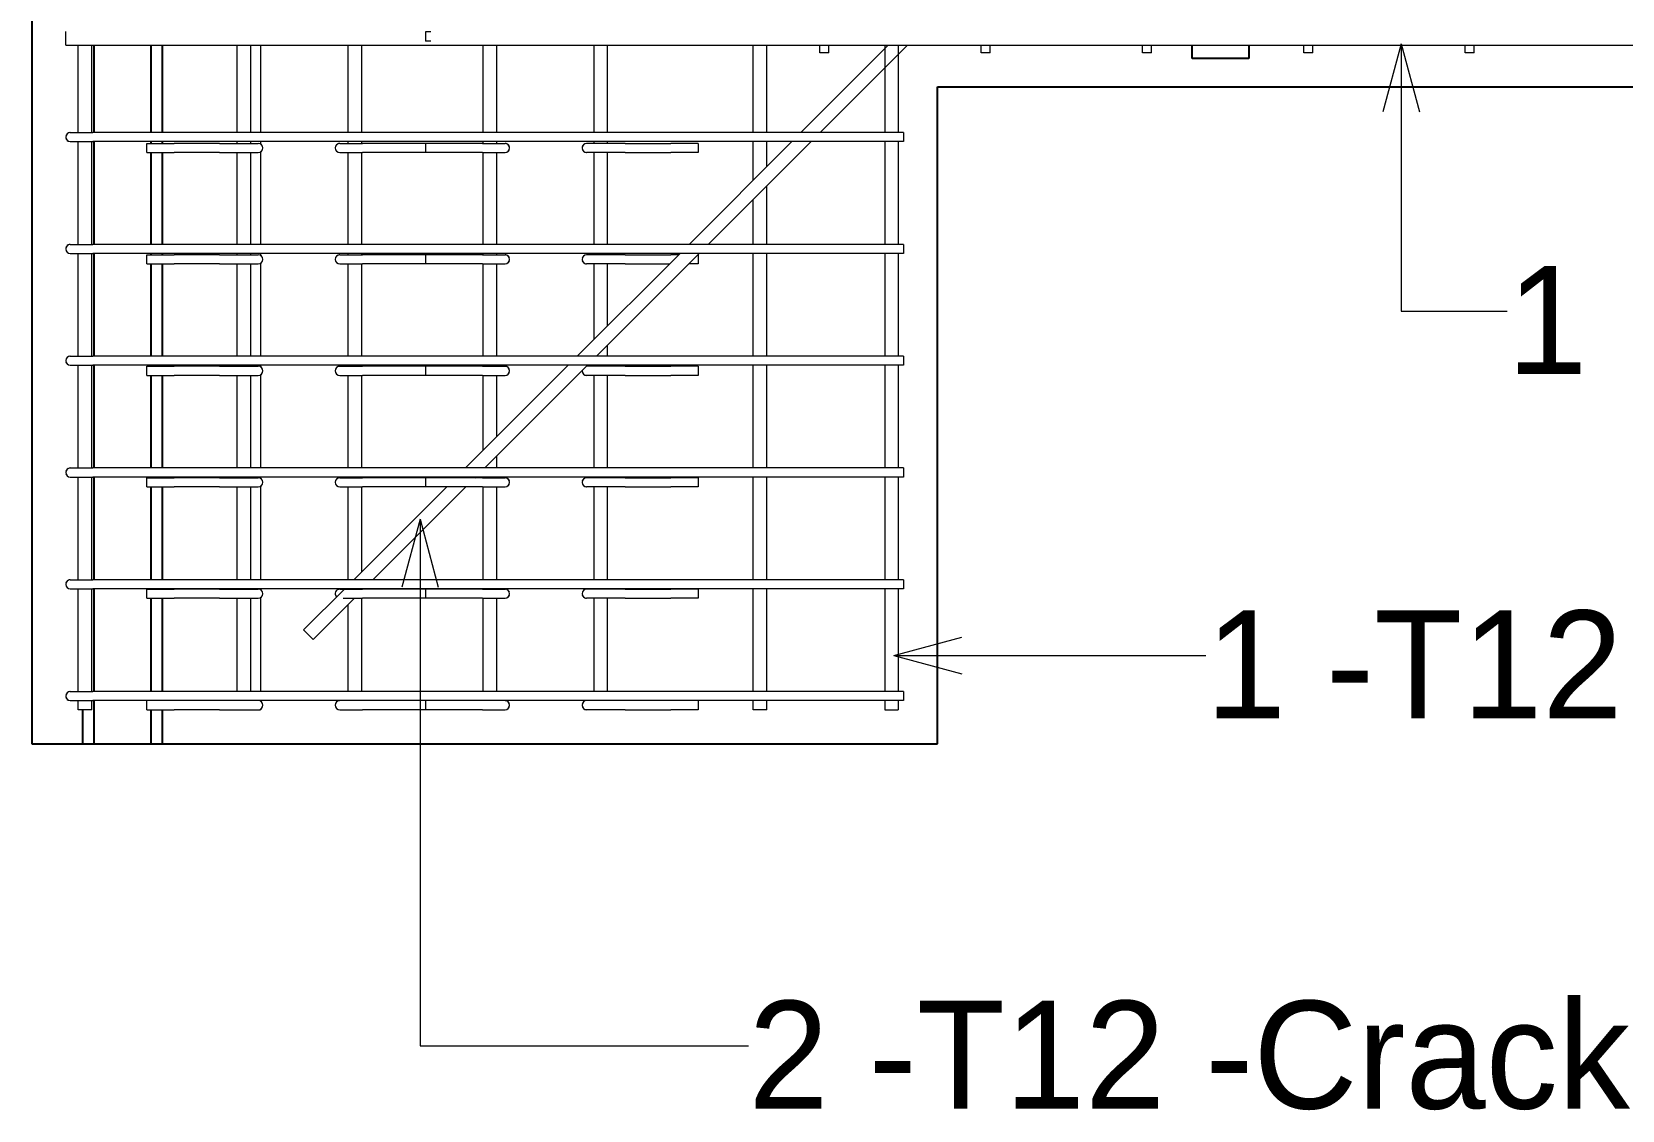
# Model space of a CAD drawing. Header units: millimetres. Extents: x -31655 to -5862, y 2843 to 78926.
# Drawn here: x -30450 to -29046, y 2946 to 3898 of the extents above; entities that cross this region are included whole.
import ezdxf

# ---------------------------------------------------------------- set-up
doc = ezdxf.new("R2010")
doc.units = ezdxf.units.MM
for name, color, linetype, lineweight in [('A-WALL', 113, 'Continuous', 25), ('S-RBAR', 171, 'Continuous', 18), ('S-RBAR-IDEN', 171, 'Continuous', 9)]:
    doc.layers.add(name, color=color, linetype=linetype, lineweight=lineweight)
doc.styles.add('Nirmala UI', font='Nirmala.ttf', dxfattribs={"height": 95.25})

msp = doc.modelspace()

# ---------------------------------------------------------------- linework, layer by layer
at = {"layer": 'A-WALL'}
for p, q in [((-30450.39395, 6199.75), (-30450.39395, 3269.75)), ((-30395.39395, 3809.36236), (-30395.39395, 3886.5)), ((-30345.39395, 3886.5), (-30345.39395, 3809.36236)), ((-30335.39395, 3886.5), (-30335.39395, 3809.36236)), ((-29425.39395, 3874.75), (-29425.39395, 3886.5)), ((-29375.39395, 3886.5), (-29375.39395, 3874.75)), ((-29375.39395, 3874.75), (-29425.39395, 3874.75)), ((-29650.39395, 3269.75), (-29650.39395, 3849.75)), ((-29650.39395, 3849.75), (-27250.39395, 3849.75)), ((-30395.39395, 3710.63989), (-30395.39395, 3801.36236)), ((-30345.39395, 3801.36236), (-30345.39395, 3799.79741)), ((-30335.39395, 3801.36236), (-30335.39395, 3799.79741)), ((-30345.39395, 3791.79741), (-30345.39395, 3710.63989)), ((-30335.39395, 3791.79741), (-30335.39395, 3710.63989)), ((-30395.39395, 3611.91742), (-30395.39395, 3702.63989)), ((-30345.39395, 3702.63989), (-30345.39395, 3701.38793)), ((-30335.39395, 3702.63989), (-30335.39395, 3701.38793)), ((-30345.39395, 3693.38793), (-30345.39395, 3611.91742)), ((-30335.39395, 3693.38793), (-30335.39395, 3611.91742)), ((-30395.39395, 3513.19494), (-30395.39395, 3603.91742)), ((-30345.39395, 3603.91742), (-30345.39395, 3602.97845)), ((-30335.39395, 3603.91742), (-30335.39395, 3602.97845)), ((-30345.39395, 3594.97845), (-30345.39395, 3513.19494)), ((-30335.39395, 3594.97845), (-30335.39395, 3513.19494)), ((-30395.39395, 3414.47247), (-30395.39395, 3505.19494)), ((-30345.39395, 3505.19494), (-30345.39395, 3504.56897)), ((-30335.39395, 3505.19494), (-30335.39395, 3504.56897)), ((-30345.39395, 3496.56897), (-30345.39395, 3414.47247)), ((-30335.39395, 3496.56897), (-30335.39395, 3414.47247)), ((-30395.39395, 3315.75), (-30395.39395, 3406.47247)), ((-30345.39395, 3398.15948), (-30345.39395, 3315.75)), ((-30335.39395, 3398.15948), (-30335.39395, 3315.75)), ((-30395.39395, 3269.75), (-30395.39395, 3307.75)), ((-30405.39395, 3269.75), (-30405.39395, 3299.75)), ((-30345.39395, 3299.75), (-30345.39395, 3269.75)), ((-30335.39395, 3299.75), (-30335.39395, 3269.75)), ((-30450.39395, 3269.75), (-29650.39395, 3269.75))]:
    msp.add_line(p, q, dxfattribs=at)
at = {"layer": 'S-RBAR'}
for p, q in [((-30420.39395, 3886.5), (-30420.39395, 3898.5)), ((-30098.10968, 3898.2069), (-30102.59853, 3898.2069)), ((-30102.59853, 3898.2069), (-30102.59853, 3890.2069)), ((-30420.39395, 3886.5), (-26480.39395, 3886.5)), ((-30409.46501, 3809.36236), (-30409.46501, 3886.5)), ((-30397.46501, 3809.36236), (-30397.46501, 3886.5)), ((-30268.98659, 3809.36236), (-30268.98659, 3886.5)), ((-30256.98659, 3809.36236), (-30256.98659, 3886.5)), ((-30248.32518, 3886.5), (-30248.32518, 3809.36236)), ((-30171.00816, 3809.36236), (-30171.00816, 3886.5)), ((-30159.00816, 3809.36236), (-30159.00816, 3886.5)), ((-30098.10968, 3890.2069), (-30102.59853, 3890.2069)), ((-30051.77973, 3809.36236), (-30051.77973, 3886.5)), ((-30039.77973, 3809.36236), (-30039.77973, 3886.5)), ((-29953.80131, 3809.36236), (-29953.80131, 3886.5)), ((-29941.80131, 3809.36236), (-29941.80131, 3886.5)), ((-29813.32288, 3809.36236), (-29813.32288, 3886.5)), ((-29801.32288, 3809.36236), (-29801.32288, 3886.5)), ((-29771.16092, 3809.36236), (-29694.02327, 3886.5)), ((-29754.39395, 3879.75), (-29754.39395, 3886.5)), ((-29746.39395, 3879.75), (-29754.39395, 3879.75)), ((-29754.19035, 3809.36236), (-29677.05271, 3886.5)), ((-29746.39395, 3879.75), (-29746.39395, 3886.5)), ((-29697.07288, 3886.5), (-29697.07288, 3809.36236)), ((-29685.07288, 3886.5), (-29685.07288, 3809.36236)), ((-29611.91924, 3879.75), (-29611.91924, 3886.5)), ((-29603.91924, 3879.75), (-29611.91924, 3879.75)), ((-29603.91924, 3879.75), (-29603.91924, 3886.5)), ((-29469.44453, 3879.75), (-29469.44453, 3886.5)), ((-29461.44453, 3879.75), (-29469.44453, 3879.75)), ((-29461.44453, 3879.75), (-29461.44453, 3886.5)), ((-29326.96982, 3879.75), (-29326.96982, 3886.5)), ((-29318.96982, 3879.75), (-29326.96982, 3879.75)), ((-29318.96982, 3879.75), (-29318.96982, 3886.5)), ((-29184.49511, 3879.75), (-29184.49511, 3886.5)), ((-29176.49511, 3879.75), (-29184.49511, 3879.75)), ((-29176.49511, 3879.75), (-29176.49511, 3886.5)), ((-30416.39395, 3809.36236), (-30396.39395, 3809.36236)), ((-29680.39395, 3809.36236), (-30396.39395, 3809.36236)), ((-29680.39395, 3809.36236), (-29680.39395, 3801.36236)), ((-30416.39395, 3801.36236), (-30396.39395, 3801.36236)), ((-30409.46501, 3710.63989), (-30409.46501, 3801.36236)), ((-30397.46501, 3710.63989), (-30397.46501, 3801.36236)), ((-29680.39395, 3801.36236), (-30396.39395, 3801.36236)), ((-30348.8828, 3799.79741), (-30324.67822, 3799.79741)), ((-30348.8828, 3791.79741), (-30348.8828, 3799.79741)), ((-30284.53608, 3799.79741), (-30324.67822, 3799.79741)), ((-30284.53608, 3799.79741), (-30250.39395, 3799.79741)), ((-30268.98659, 3799.79741), (-30268.98659, 3801.36236)), ((-30256.98659, 3799.79741), (-30256.98659, 3801.36236)), ((-30248.32518, 3801.36236), (-30248.32518, 3799.17189)), ((-30178.39395, 3799.79741), (-30158.39395, 3799.79741)), ((-30171.00816, 3799.79741), (-30171.00816, 3801.36236)), ((-30159.00816, 3799.79741), (-30159.00816, 3801.36236)), ((-30102.59853, 3799.79741), (-30158.39395, 3799.79741)), ((-30096.10968, 3799.79741), (-30102.59853, 3799.79741)), ((-30102.59853, 3799.79741), (-30102.59853, 3791.79741)), ((-30052.35921, 3799.79741), (-30096.10968, 3799.79741)), ((-30052.35921, 3799.79741), (-30032.35921, 3799.79741)), ((-30051.77973, 3799.79741), (-30051.77973, 3801.36236)), ((-30039.77973, 3799.79741), (-30039.77973, 3801.36236)), ((-29926.25181, 3799.79741), (-29960.39395, 3799.79741)), ((-29953.80131, 3799.79741), (-29953.80131, 3801.36236)), ((-29941.80131, 3799.79741), (-29941.80131, 3801.36236)), ((-29926.25181, 3799.79741), (-29886.10968, 3799.79741)), ((-29861.90509, 3799.79741), (-29886.10968, 3799.79741)), ((-29869.88339, 3710.63989), (-29779.16092, 3801.36236)), ((-29861.90509, 3799.79741), (-29861.90509, 3791.79741)), ((-29852.91282, 3710.63989), (-29762.19035, 3801.36236)), ((-29813.32288, 3767.20039), (-29813.32288, 3801.36236)), ((-29801.32288, 3779.20039), (-29801.32288, 3801.36236)), ((-29697.07288, 3801.36236), (-29697.07288, 3710.63989)), ((-29685.07288, 3801.36236), (-29685.07288, 3710.63989)), ((-30348.8828, 3791.79741), (-30324.67822, 3791.79741)), ((-30284.53608, 3791.79741), (-30324.67822, 3791.79741)), ((-30284.53608, 3791.79741), (-30250.39395, 3791.79741)), ((-30268.98659, 3710.63989), (-30268.98659, 3791.79741)), ((-30256.98659, 3710.63989), (-30256.98659, 3791.79741)), ((-30248.32518, 3792.42293), (-30248.32518, 3710.63989)), ((-30178.39395, 3791.79741), (-30158.39395, 3791.79741)), ((-30171.00816, 3710.63989), (-30171.00816, 3791.79741)), ((-30159.00816, 3710.63989), (-30159.00816, 3791.79741)), ((-30102.59853, 3791.79741), (-30158.39395, 3791.79741)), ((-30096.10968, 3791.79741), (-30102.59853, 3791.79741)), ((-30052.35921, 3791.79741), (-30096.10968, 3791.79741)), ((-30052.35921, 3791.79741), (-30032.35921, 3791.79741)), ((-30051.77973, 3710.63989), (-30051.77973, 3791.79741)), ((-30039.77973, 3710.63989), (-30039.77973, 3791.79741)), ((-29926.25181, 3791.79741), (-29960.39395, 3791.79741)), ((-29953.80131, 3710.63989), (-29953.80131, 3791.79741)), ((-29941.80131, 3710.63989), (-29941.80131, 3791.79741)), ((-29926.25181, 3791.79741), (-29886.10968, 3791.79741)), ((-29861.90509, 3791.79741), (-29886.10968, 3791.79741)), ((-29801.32288, 3710.63989), (-29801.32288, 3762.22983)), ((-29813.32288, 3710.63989), (-29813.32288, 3750.22983)), ((-30416.39395, 3710.63989), (-30396.39395, 3710.63989)), ((-29680.39395, 3710.63989), (-30396.39395, 3710.63989)), ((-29680.39395, 3710.63989), (-29680.39395, 3702.63989)), ((-30416.39395, 3702.63989), (-30396.39395, 3702.63989)), ((-30409.46501, 3611.91742), (-30409.46501, 3702.63989)), ((-30397.46501, 3611.91742), (-30397.46501, 3702.63989)), ((-29680.39395, 3702.63989), (-30396.39395, 3702.63989)), ((-30348.8828, 3701.38793), (-30324.67822, 3701.38793)), ((-30348.8828, 3693.38793), (-30348.8828, 3701.38793)), ((-30284.53608, 3701.38793), (-30324.67822, 3701.38793)), ((-30284.53608, 3701.38793), (-30250.39395, 3701.38793)), ((-30268.98659, 3701.38793), (-30268.98659, 3702.63989)), ((-30256.98659, 3701.38793), (-30256.98659, 3702.63989)), ((-30248.32518, 3702.63989), (-30248.32518, 3700.76241)), ((-30178.39395, 3701.38793), (-30158.39395, 3701.38793)), ((-30171.00816, 3701.38793), (-30171.00816, 3702.63989)), ((-30159.00816, 3701.38793), (-30159.00816, 3702.63989)), ((-30102.59853, 3701.38793), (-30158.39395, 3701.38793)), ((-30096.10968, 3701.38793), (-30102.59853, 3701.38793)), ((-30102.59853, 3701.38793), (-30102.59853, 3693.38793)), ((-30052.35921, 3701.38793), (-30096.10968, 3701.38793)), ((-30052.35921, 3701.38793), (-30032.35921, 3701.38793)), ((-30051.77973, 3701.38793), (-30051.77973, 3702.63989)), ((-30039.77973, 3701.38793), (-30039.77973, 3702.63989)), ((-29968.60586, 3611.91742), (-29877.88339, 3702.63989)), ((-29926.25181, 3701.38793), (-29960.39395, 3701.38793)), ((-29953.80131, 3701.38793), (-29953.80131, 3702.63989)), ((-29951.6353, 3611.91742), (-29860.91282, 3702.63989)), ((-29941.80131, 3701.38793), (-29941.80131, 3702.63989)), ((-29926.25181, 3701.38793), (-29886.10968, 3701.38793)), ((-29879.14124, 3701.38793), (-29886.10968, 3701.38793)), ((-29861.90509, 3701.38793), (-29861.90509, 3693.38793)), ((-29813.32288, 3611.91742), (-29813.32288, 3702.63989)), ((-29801.32288, 3611.91742), (-29801.32288, 3702.63989)), ((-29697.07288, 3702.63989), (-29697.07288, 3611.91742)), ((-29685.07288, 3702.63989), (-29685.07288, 3611.91742)), ((-30348.8828, 3693.38793), (-30324.67822, 3693.38793)), ((-30284.53608, 3693.38793), (-30324.67822, 3693.38793)), ((-30284.53608, 3693.38793), (-30250.39395, 3693.38793)), ((-30268.98659, 3611.91742), (-30268.98659, 3693.38793)), ((-30256.98659, 3611.91742), (-30256.98659, 3693.38793)), ((-30248.32518, 3694.01345), (-30248.32518, 3611.91742)), ((-30178.39395, 3693.38793), (-30158.39395, 3693.38793)), ((-30171.00816, 3611.91742), (-30171.00816, 3693.38793)), ((-30159.00816, 3611.91742), (-30159.00816, 3693.38793)), ((-30102.59853, 3693.38793), (-30158.39395, 3693.38793)), ((-30096.10968, 3693.38793), (-30102.59853, 3693.38793)), ((-30052.35921, 3693.38793), (-30096.10968, 3693.38793)), ((-30052.35921, 3693.38793), (-30032.35921, 3693.38793)), ((-30051.77973, 3611.91742), (-30051.77973, 3693.38793)), ((-30039.77973, 3611.91742), (-30039.77973, 3693.38793)), ((-29926.25181, 3693.38793), (-29960.39395, 3693.38793)), ((-29953.80131, 3626.72197), (-29953.80131, 3693.38793)), ((-29941.80131, 3638.72197), (-29941.80131, 3693.38793)), ((-29926.25181, 3693.38793), (-29887.13534, 3693.38793)), ((-29861.90509, 3693.38793), (-29870.16478, 3693.38793)), ((-30416.39395, 3611.91742), (-30396.39395, 3611.91742)), ((-29680.39395, 3611.91742), (-30396.39395, 3611.91742)), ((-29941.80131, 3611.91742), (-29941.80131, 3621.7514)), ((-29680.39395, 3611.91742), (-29680.39395, 3603.91742)), ((-30416.39395, 3603.91742), (-30396.39395, 3603.91742)), ((-30409.46501, 3513.19494), (-30409.46501, 3603.91742)), ((-30397.46501, 3513.19494), (-30397.46501, 3603.91742)), ((-29680.39395, 3603.91742), (-30396.39395, 3603.91742)), ((-30348.8828, 3602.97845), (-30324.67822, 3602.97845)), ((-30348.8828, 3594.97845), (-30348.8828, 3602.97845)), ((-30284.53608, 3602.97845), (-30324.67822, 3602.97845)), ((-30284.53608, 3602.97845), (-30250.39395, 3602.97845)), ((-30268.98659, 3602.97845), (-30268.98659, 3603.91742)), ((-30256.98659, 3602.97845), (-30256.98659, 3603.91742)), ((-30248.32518, 3603.91742), (-30248.32518, 3602.35293)), ((-30178.39395, 3602.97845), (-30158.39395, 3602.97845)), ((-30171.00816, 3602.97845), (-30171.00816, 3603.91742)), ((-30159.00816, 3602.97845), (-30159.00816, 3603.91742)), ((-30102.59853, 3602.97845), (-30158.39395, 3602.97845)), ((-30096.10968, 3602.97845), (-30102.59853, 3602.97845)), ((-30102.59853, 3602.97845), (-30102.59853, 3594.97845)), ((-30052.35921, 3602.97845), (-30096.10968, 3602.97845)), ((-30067.32833, 3513.19494), (-29976.60586, 3603.91742)), ((-30052.35921, 3602.97845), (-30032.35921, 3602.97845)), ((-30051.77973, 3602.97845), (-30051.77973, 3603.91742)), ((-30050.35777, 3513.19494), (-29959.6353, 3603.91742)), ((-30039.77973, 3602.97845), (-30039.77973, 3603.91742)), ((-29926.25181, 3602.97845), (-29960.39395, 3602.97845)), ((-29953.80131, 3602.97845), (-29953.80131, 3603.91742)), ((-29941.80131, 3602.97845), (-29941.80131, 3603.91742)), ((-29926.25181, 3602.97845), (-29886.10968, 3602.97845)), ((-29861.90509, 3602.97845), (-29886.10968, 3602.97845)), ((-29861.90509, 3602.97845), (-29861.90509, 3594.97845)), ((-29813.32288, 3513.19494), (-29813.32288, 3603.91742)), ((-29801.32288, 3513.19494), (-29801.32288, 3603.91742)), ((-29697.07288, 3603.91742), (-29697.07288, 3513.19494)), ((-29685.07288, 3603.91742), (-29685.07288, 3513.19494)), ((-30348.8828, 3594.97845), (-30324.67822, 3594.97845)), ((-30284.53608, 3594.97845), (-30324.67822, 3594.97845)), ((-30284.53608, 3594.97845), (-30250.39395, 3594.97845)), ((-30268.98659, 3513.19494), (-30268.98659, 3594.97845)), ((-30256.98659, 3513.19494), (-30256.98659, 3594.97845)), ((-30248.32518, 3595.60397), (-30248.32518, 3513.19494)), ((-30178.39395, 3594.97845), (-30158.39395, 3594.97845)), ((-30171.00816, 3513.19494), (-30171.00816, 3594.97845)), ((-30159.00816, 3513.19494), (-30159.00816, 3594.97845)), ((-30102.59853, 3594.97845), (-30158.39395, 3594.97845)), ((-30096.10968, 3594.97845), (-30102.59853, 3594.97845)), ((-30052.35921, 3594.97845), (-30096.10968, 3594.97845)), ((-30052.35921, 3594.97845), (-30032.35921, 3594.97845)), ((-30051.77973, 3528.74354), (-30051.77973, 3594.97845)), ((-30039.77973, 3540.74354), (-30039.77973, 3594.97845)), ((-29926.25181, 3594.97845), (-29960.39395, 3594.97845)), ((-29953.80131, 3513.19494), (-29953.80131, 3594.97845)), ((-29941.80131, 3513.19494), (-29941.80131, 3594.97845)), ((-29926.25181, 3594.97845), (-29886.10968, 3594.97845)), ((-29861.90509, 3594.97845), (-29886.10968, 3594.97845)), ((-30416.39395, 3513.19494), (-30396.39395, 3513.19494)), ((-29680.39395, 3513.19494), (-30396.39395, 3513.19494)), ((-30039.77973, 3513.19494), (-30039.77973, 3523.77298)), ((-29680.39395, 3513.19494), (-29680.39395, 3505.19494)), ((-30416.39395, 3505.19494), (-30396.39395, 3505.19494)), ((-30409.46501, 3414.47247), (-30409.46501, 3505.19494)), ((-30397.46501, 3414.47247), (-30397.46501, 3505.19494)), ((-29680.39395, 3505.19494), (-30396.39395, 3505.19494)), ((-30348.8828, 3504.56897), (-30324.67822, 3504.56897)), ((-30348.8828, 3496.56897), (-30348.8828, 3504.56897)), ((-30284.53608, 3504.56897), (-30324.67822, 3504.56897)), ((-30284.53608, 3504.56897), (-30250.39395, 3504.56897)), ((-30268.98659, 3504.56897), (-30268.98659, 3505.19494)), ((-30256.98659, 3504.56897), (-30256.98659, 3505.19494)), ((-30248.32518, 3505.19494), (-30248.32518, 3503.94345)), ((-30178.39395, 3504.56897), (-30158.39395, 3504.56897)), ((-30171.00816, 3504.56897), (-30171.00816, 3505.19494)), ((-30159.00816, 3504.56897), (-30159.00816, 3505.19494)), ((-30102.59853, 3504.56897), (-30158.39395, 3504.56897)), ((-30096.10968, 3504.56897), (-30102.59853, 3504.56897)), ((-30102.59853, 3504.56897), (-30102.59853, 3496.56897)), ((-30052.35921, 3504.56897), (-30096.10968, 3504.56897)), ((-30075.95431, 3504.56897), (-30075.32833, 3505.19494)), ((-30058.98375, 3504.56897), (-30058.35777, 3505.19494)), ((-30052.35921, 3504.56897), (-30032.35921, 3504.56897)), ((-30051.77973, 3504.56897), (-30051.77973, 3505.19494)), ((-30039.77973, 3504.56897), (-30039.77973, 3505.19494)), ((-29926.25181, 3504.56897), (-29960.39395, 3504.56897)), ((-29953.80131, 3504.56897), (-29953.80131, 3505.19494)), ((-29941.80131, 3504.56897), (-29941.80131, 3505.19494)), ((-29926.25181, 3504.56897), (-29886.10968, 3504.56897)), ((-29861.90509, 3504.56897), (-29886.10968, 3504.56897)), ((-29861.90509, 3504.56897), (-29861.90509, 3496.56897)), ((-29813.32288, 3414.47247), (-29813.32288, 3505.19494)), ((-29801.32288, 3414.47247), (-29801.32288, 3505.19494)), ((-29697.07288, 3505.19494), (-29697.07288, 3414.47247)), ((-29685.07288, 3505.19494), (-29685.07288, 3414.47247)), ((-30348.8828, 3496.56897), (-30324.67822, 3496.56897)), ((-30284.53608, 3496.56897), (-30324.67822, 3496.56897)), ((-30284.53608, 3496.56897), (-30250.39395, 3496.56897)), ((-30268.98659, 3414.47247), (-30268.98659, 3496.56897)), ((-30256.98659, 3414.47247), (-30256.98659, 3496.56897)), ((-30248.32518, 3497.19449), (-30248.32518, 3414.47247)), ((-30178.39395, 3496.56897), (-30158.39395, 3496.56897)), ((-30171.00816, 3414.47247), (-30171.00816, 3496.56897)), ((-30166.0508, 3414.47247), (-30083.95431, 3496.56897)), ((-30159.00816, 3421.51511), (-30159.00816, 3496.56897)), ((-30102.59853, 3496.56897), (-30158.39395, 3496.56897)), ((-30149.08024, 3414.47247), (-30066.98375, 3496.56897)), ((-30096.10968, 3496.56897), (-30102.59853, 3496.56897)), ((-30052.35921, 3496.56897), (-30096.10968, 3496.56897)), ((-30052.35921, 3496.56897), (-30032.35921, 3496.56897)), ((-30051.77973, 3414.47247), (-30051.77973, 3496.56897)), ((-30039.77973, 3414.47247), (-30039.77973, 3496.56897)), ((-29926.25181, 3496.56897), (-29960.39395, 3496.56897)), ((-29953.80131, 3414.47247), (-29953.80131, 3496.56897)), ((-29941.80131, 3414.47247), (-29941.80131, 3496.56897)), ((-29926.25181, 3496.56897), (-29886.10968, 3496.56897)), ((-29861.90509, 3496.56897), (-29886.10968, 3496.56897)), ((-30416.39395, 3414.47247), (-30396.39395, 3414.47247)), ((-29680.39395, 3414.47247), (-30396.39395, 3414.47247)), ((-29680.39395, 3414.47247), (-29680.39395, 3406.47247)), ((-30416.39395, 3406.47247), (-30396.39395, 3406.47247)), ((-30409.46501, 3315.75), (-30409.46501, 3406.47247)), ((-30397.46501, 3315.75), (-30397.46501, 3406.47247)), ((-29680.39395, 3406.47247), (-30396.39395, 3406.47247)), ((-30348.8828, 3406.15948), (-30324.67822, 3406.15948)), ((-30348.8828, 3398.15948), (-30348.8828, 3406.15948)), ((-30284.53608, 3406.15948), (-30324.67822, 3406.15948)), ((-30284.53608, 3406.15948), (-30250.39395, 3406.15948)), ((-30248.32518, 3406.47247), (-30248.32518, 3405.53396)), ((-30210.33765, 3370.18562), (-30174.0508, 3406.47247)), ((-30178.39395, 3406.15948), (-30175.54456, 3406.15948)), ((-30175.38816, 3406.15948), (-30158.39395, 3406.15948)), ((-30102.59853, 3406.15948), (-30158.39395, 3406.15948)), ((-30096.10968, 3406.15948), (-30102.59853, 3406.15948)), ((-30102.59853, 3406.15948), (-30102.59853, 3398.15948)), ((-30052.35921, 3406.15948), (-30096.10968, 3406.15948)), ((-30052.35921, 3406.15948), (-30032.35921, 3406.15948)), ((-29926.25181, 3406.15948), (-29960.39395, 3406.15948)), ((-29926.25181, 3406.15948), (-29886.10968, 3406.15948)), ((-29861.90509, 3406.15948), (-29886.10968, 3406.15948)), ((-29861.90509, 3406.15948), (-29861.90509, 3398.15948)), ((-29813.32288, 3315.75), (-29813.32288, 3406.47247)), ((-29801.32288, 3315.75), (-29801.32288, 3406.47247)), ((-29697.07288, 3406.47247), (-29697.07288, 3315.75)), ((-29685.07288, 3406.47247), (-29685.07288, 3315.75)), ((-30348.8828, 3398.15948), (-30324.67822, 3398.15948)), ((-30284.53608, 3398.15948), (-30324.67822, 3398.15948)), ((-30284.53608, 3398.15948), (-30250.39395, 3398.15948)), ((-30268.98659, 3315.75), (-30268.98659, 3398.15948)), ((-30256.98659, 3315.75), (-30256.98659, 3398.15948)), ((-30248.32518, 3398.785), (-30248.32518, 3315.75)), ((-30201.85237, 3361.70034), (-30165.39323, 3398.15948)), ((-30175.38816, 3398.15948), (-30158.39395, 3398.15948)), ((-30171.00816, 3315.75), (-30171.00816, 3392.54455)), ((-30159.00816, 3315.75), (-30159.00816, 3398.15948)), ((-30102.59853, 3398.15948), (-30158.39395, 3398.15948)), ((-30096.10968, 3398.15948), (-30102.59853, 3398.15948)), ((-30052.35921, 3398.15948), (-30096.10968, 3398.15948)), ((-30052.35921, 3398.15948), (-30032.35921, 3398.15948)), ((-30051.77973, 3315.75), (-30051.77973, 3398.15948)), ((-30039.77973, 3315.75), (-30039.77973, 3398.15948)), ((-29926.25181, 3398.15948), (-29960.39395, 3398.15948)), ((-29953.80131, 3315.75), (-29953.80131, 3398.15948)), ((-29941.80131, 3315.75), (-29941.80131, 3398.15948)), ((-29926.25181, 3398.15948), (-29886.10968, 3398.15948)), ((-29861.90509, 3398.15948), (-29886.10968, 3398.15948)), ((-30201.85237, 3361.70034), (-30210.33765, 3370.18562)), ((-30416.39395, 3315.75), (-30396.39395, 3315.75)), ((-29680.39395, 3315.75), (-30396.39395, 3315.75)), ((-29680.39395, 3315.75), (-29680.39395, 3307.75)), ((-30416.39395, 3307.75), (-30396.39395, 3307.75)), ((-30409.46501, 3299.75), (-30409.46501, 3307.75)), ((-30397.46501, 3299.75), (-30397.46501, 3307.75)), ((-30102.59853, 3307.75), (-30396.39395, 3307.75)), ((-30348.8828, 3299.75), (-30348.8828, 3307.75)), ((-30248.32518, 3307.75), (-30248.32518, 3307.12448)), ((-30102.59853, 3307.75), (-30158.39395, 3307.75)), ((-30096.10968, 3307.75), (-30102.59853, 3307.75)), ((-30102.59853, 3307.75), (-30102.59853, 3299.75)), ((-30052.35921, 3307.75), (-30096.10968, 3307.75)), ((-29680.39395, 3307.75), (-30096.10968, 3307.75)), ((-29861.90509, 3307.75), (-29861.90509, 3299.75)), ((-29813.32288, 3299.75), (-29813.32288, 3307.75)), ((-29801.32288, 3299.75), (-29801.32288, 3307.75)), ((-29697.07288, 3307.75), (-29697.07288, 3299.75)), ((-29685.07288, 3307.75), (-29685.07288, 3299.75)), ((-30397.46501, 3299.75), (-30409.46501, 3299.75)), ((-30348.8828, 3299.75), (-30324.67822, 3299.75)), ((-30284.53608, 3299.75), (-30324.67822, 3299.75)), ((-30284.53608, 3299.75), (-30250.39395, 3299.75)), ((-30250.39395, 3299.75), (-30248.32518, 3299.75)), ((-30248.32518, 3300.37552), (-30248.32518, 3299.75)), ((-30178.39395, 3299.75), (-30158.39395, 3299.75)), ((-30102.59853, 3299.75), (-30158.39395, 3299.75)), ((-30096.10968, 3299.75), (-30102.59853, 3299.75)), ((-30052.35921, 3299.75), (-30096.10968, 3299.75)), ((-30052.35921, 3299.75), (-30032.35921, 3299.75)), ((-29926.25181, 3299.75), (-29960.39395, 3299.75)), ((-29926.25181, 3299.75), (-29886.10968, 3299.75)), ((-29861.90509, 3299.75), (-29886.10968, 3299.75)), ((-29801.32288, 3299.75), (-29813.32288, 3299.75)), ((-29697.07288, 3299.75), (-29685.07288, 3299.75))]:
    msp.add_line(p, q, dxfattribs=at)
for centre, start, end in [((-30416.39395, 3805.36236), 90, 270), ((-30416.39395, 3805.36236), 120, 165), ((-30416.39395, 3805.36236), 90, 105), ((-30416.39395, 3805.36236), 195, 240), ((-30250.39395, 3795.79741), 270, 90), ((-30250.39395, 3795.79741), 15, 58.75482843), ((-30250.39395, 3795.79741), 301.24517157, 345), ((-30178.39395, 3795.79741), 90, 270), ((-30178.39395, 3795.79741), 120, 165), ((-30178.39395, 3795.79741), 195, 240), ((-30178.39395, 3795.79741), 90, 105), ((-30032.39395, 3795.79741), 75, 90), ((-30032.35921, 3795.79741), 75, 90), ((-30032.35921, 3795.79741), 270, 90), ((-30032.39395, 3795.79741), 15, 60), ((-30032.39395, 3795.79741), 300, 345), ((-30032.35921, 3795.79741), 15, 60), ((-30032.35921, 3795.79741), 300, 345), ((-29960.39395, 3795.79741), 90, 270), ((-29960.39395, 3795.79741), 120, 165), ((-29960.39395, 3795.79741), 195, 240), ((-29960.39395, 3795.79741), 255, 270), ((-30416.39395, 3706.63989), 90, 270), ((-30416.39395, 3706.63989), 120, 165), ((-30416.39395, 3706.63989), 90, 105), ((-30416.39395, 3706.63989), 195, 240), ((-30250.39395, 3697.38793), 270, 90), ((-30250.39395, 3697.38793), 15, 58.75482843), ((-30250.39395, 3697.38793), 301.24517157, 345), ((-30178.39395, 3697.38793), 90, 270), ((-30178.39395, 3697.38793), 120, 165), ((-30178.39395, 3697.38793), 195, 240), ((-30178.39395, 3697.38793), 90, 105), ((-30032.39395, 3697.38793), 75, 90), ((-30032.35921, 3697.38793), 75, 90), ((-30032.35921, 3697.38793), 270, 90), ((-30032.39395, 3697.38793), 15, 60), ((-30032.39395, 3697.38793), 300, 345), ((-30032.35921, 3697.38793), 15, 60), ((-30032.35921, 3697.38793), 300, 345), ((-29960.39395, 3697.38793), 90, 270), ((-29960.39395, 3697.38793), 120, 165), ((-29960.39395, 3697.38793), 195, 240), ((-29960.39395, 3697.38793), 255, 270), ((-30416.39395, 3607.91742), 90, 270), ((-30416.39395, 3607.91742), 120, 165), ((-30416.39395, 3607.91742), 90, 105), ((-30416.39395, 3607.91742), 195, 240), ((-30250.39395, 3598.97845), 270, 90), ((-30250.39395, 3598.97845), 15, 58.75482843), ((-30250.39395, 3598.97845), 301.24517157, 345), ((-30178.39395, 3598.97845), 90, 270), ((-30178.39395, 3598.97845), 120, 165), ((-30178.39395, 3598.97845), 195, 240), ((-30178.39395, 3598.97845), 90, 105), ((-30032.39395, 3598.97845), 75, 90), ((-30032.35921, 3598.97845), 75, 90), ((-30032.35921, 3598.97845), 270, 90), ((-30032.39395, 3598.97845), 15, 60), ((-30032.39395, 3598.97845), 300, 345), ((-30032.35921, 3598.97845), 15, 60), ((-30032.35921, 3598.97845), 300, 345), ((-29960.39395, 3598.97845), 180, 270), ((-29960.39395, 3598.97845), 195, 240), ((-29960.39395, 3598.97845), 255, 270), ((-30416.39395, 3509.19494), 90, 270), ((-30416.39395, 3509.19494), 120, 165), ((-30416.39395, 3509.19494), 90, 105), ((-30416.39395, 3509.19494), 195, 240), ((-30250.39395, 3500.56897), 270, 90), ((-30250.39395, 3500.56897), 15, 58.75482843), ((-30250.39395, 3500.56897), 301.24517157, 345), ((-30178.39395, 3500.56897), 90, 270), ((-30178.39395, 3500.56897), 120, 165), ((-30178.39395, 3500.56897), 195, 240), ((-30178.39395, 3500.56897), 90, 105), ((-30032.39395, 3500.56897), 75, 90), ((-30032.35921, 3500.56897), 75, 90), ((-30032.35921, 3500.56897), 270, 90), ((-30032.39395, 3500.56897), 15, 60), ((-30032.39395, 3500.56897), 300, 345), ((-30032.35921, 3500.56897), 15, 60), ((-30032.35921, 3500.56897), 300, 345), ((-29960.39395, 3500.56897), 90, 270), ((-29960.39395, 3500.56897), 120, 165), ((-29960.39395, 3500.56897), 195, 240), ((-29960.39395, 3500.56897), 255, 270), ((-30416.39395, 3410.47247), 90, 270), ((-30416.39395, 3410.47247), 120, 165), ((-30416.39395, 3410.47247), 90, 105), ((-30416.39395, 3410.47247), 195, 240), ((-30250.39395, 3402.15948), 270, 90), ((-30250.39395, 3402.15948), 20.22821855, 58.75482843), ((-30250.39395, 3402.15948), 301.24517157, 345), ((-30178.39395, 3402.15948), 90, 225), ((-30178.39395, 3402.15948), 195, 225), ((-30178.39395, 3402.15948), 120, 159.77178145), ((-30178.39395, 3402.15948), 90, 105), ((-30032.39395, 3402.15948), 75, 90), ((-30032.35921, 3402.15948), 75, 90), ((-30032.35921, 3402.15948), 270, 90), ((-30032.39395, 3402.15948), 20.22821855, 60), ((-30032.39395, 3402.15948), 300, 345), ((-30032.35921, 3402.15948), 20.22821856, 60), ((-30032.35921, 3402.15948), 300, 345), ((-29960.39395, 3402.15948), 90, 270), ((-29960.39395, 3402.15948), 195, 240), ((-29960.39395, 3402.15948), 120, 159.77178144), ((-29960.39395, 3402.15948), 255, 270), ((-30416.39395, 3311.75), 90, 270), ((-30416.39395, 3311.75), 120, 165), ((-30416.39395, 3311.75), 90, 105), ((-30416.39395, 3311.75), 195, 240), ((-30250.39395, 3303.75), 270, 90), ((-30250.39395, 3303.75), 15, 58.75482843), ((-30250.39395, 3303.75), 301.24517157, 345), ((-30178.39395, 3303.75), 90, 270), ((-30178.39395, 3303.75), 120, 165), ((-30178.39395, 3303.75), 195, 240), ((-30178.39395, 3303.75), 90, 105), ((-30032.39395, 3303.75), 75, 90), ((-30032.35921, 3303.75), 75, 90), ((-30032.35921, 3303.75), 270, 90), ((-30032.39395, 3303.75), 15, 60), ((-30032.39395, 3303.75), 300, 345), ((-30032.35921, 3303.75), 15, 60), ((-30032.35921, 3303.75), 300, 345), ((-29960.39395, 3303.75), 90, 270), ((-29960.39395, 3303.75), 120, 165), ((-29960.39395, 3303.75), 195, 240), ((-29960.39395, 3303.75), 255, 270)]:
    msp.add_arc(centre, 4, start, end, dxfattribs=at)
at = {"layer": 'S-RBAR-IDEN'}
for p, q in [((-29240.93493, 3887.58745), (-29257.01188, 3827.58745)), ((-29240.93493, 3887.58745), (-29224.85797, 3827.58745)), ((-29240.93493, 3887.58745), (-29240.93493, 3651.70573)), ((-29240.93493, 3651.70573), (-29147.45976, 3651.70573)), ((-30107.49978, 3467.98955), (-30123.57673, 3407.98955)), ((-30107.49978, 3467.98955), (-30091.42283, 3407.98955)), ((-30107.49978, 3467.98955), (-30107.49978, 3002.97269)), ((-29689.11713, 3347.63205), (-29629.11713, 3363.709)), ((-29689.11713, 3347.63205), (-29629.11713, 3331.5551)), ((-29689.11713, 3347.63205), (-29413.48079, 3347.63205)), ((-30107.49978, 3002.97269), (-29817.44733, 3002.97269))]:
    msp.add_line(p, q, dxfattribs=at)

# ---------------------------------------------------------------- texts
at = {"layer": 'S-RBAR-IDEN', "char_height": 95.25, "attachment_point": 1, "style": 'Nirmala UI'}
for s, insert, width in [('1 -T12', (-29147.45976, 3691.4349), 464.97875), ('1 -T12', (-29413.48079, 3387.36121), 464.97875), ('2 -T12 -Crack Bar', (-29817.44733, 3042.70185), 1253.83925)]:
    msp.add_mtext(s, dxfattribs=dict(at, insert=insert, width=width))

doc.saveas('drawing.dxf')
